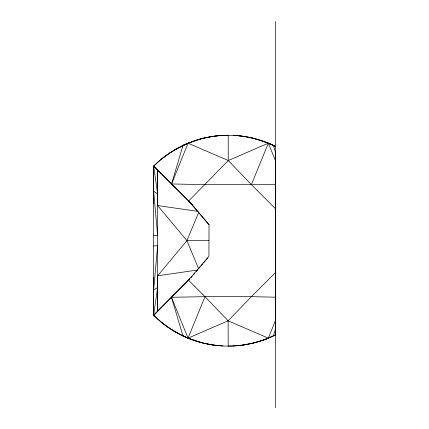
<?xml version="1.0" encoding="UTF-8"?>
<svg xmlns="http://www.w3.org/2000/svg" width="429" height="429" viewBox="0 0 429 429"><rect width="100%" height="100%" fill="white"/><g stroke="black" fill="none" stroke-linecap="round" stroke-linejoin="round"><path stroke-width="0.64" d="M233.312 345.967C245.324 345.361 257.218 342.707 268.345 338.149C257.931 342.476 245.2 345.463 233.424 345.962L233.312 345.967C205.7 347.415 177.756 337.409 157.352 318.747L153.646 315.213L157.641 287.43L153.646 290.079L157.641 245.694L153.646 245.978M275.364 320.753L268.345 338.149L228.11 320.801L204.992 296.675L188.476 280.158L208.928 256.317L209.02 224.909L188.701 200.954L228.271 160.537L268.345 143.189L275.364 146.418L272.983 145.233M190.111 338.974L188.036 338.149L204.992 296.675L251.389 296.675L275.364 297.184M275.364 208.639L251.389 184.663L268.345 143.189C257.223 138.61 245.324 135.966 233.312 135.366L222.957 135.371L212.452 136.422L202.681 138.374L197.126 139.924L187.795 143.286L178.384 147.748L169.53 153.067L161.245 159.229L169.938 152.794L183.392 145.233M189.688 278.968L157.641 311.218L157.641 275.783L186.926 240.669L198.799 212.135M191.034 277.542L192.326 276.035M193.618 274.533L194.905 273.026M196.198 271.525L197.49 270.018M198.348 269.015L200.07 267.01M200.928 266.007L202.649 264.001M203.512 262.998L205.234 260.993M206.092 259.99L207.813 257.985M157.352 318.747C166.377 326.903 176.802 333.494 188.036 338.149L228.11 320.801L251.389 296.675L275.364 272.699M157.438 318.822L153.646 315.213L189.752 278.888M157.352 162.591L161.411 159.089L153.641 166.12L153.646 315.213L189.639 279.22M174.512 294.24L171.471 297.276L182.974 335.907L185.607 337.108M153.641 203.566L153.636 166.13L157.416 162.527M161.245 159.229L165.589 155.84M165.315 156.049L173.895 150.3L185.601 144.224M270.779 337.108L275.364 334.926L275.364 329.284L273.407 335.902L268.345 338.149L275.359 334.92L275.332 152.729M186.706 143.747L182.979 145.431L171.584 183.95L174.619 186.99M188.985 142.803L182.979 145.431L190.106 142.364M267.396 338.535L263.567 339.983L266.275 338.974M264.001 339.827L254.29 342.814L243.565 344.964M223.064 135.366L217.943 135.741C207.679 136.76 197.576 139.286 188.036 143.189L171.584 183.95L204.992 184.663L251.389 184.663L275.364 184.234M212.816 136.368L202.681 138.374L188.036 143.189L228.271 160.537L251.389 184.663M157.641 275.783L197.737 269.997M212.452 136.422L217.943 135.741M243.929 344.911L238.674 345.57M222.957 135.371L228.19 135.242L228.271 160.537M233.424 345.962L228.207 346.096L228.11 320.801M204.992 296.675L171.471 297.276L188.036 338.149C197.581 342.052 207.679 344.562 217.943 345.592L212.473 344.916M157.641 311.218L157.641 170.12L157.636 205.555L186.926 240.669L208.891 240.669M223.075 345.967L217.728 345.576M153.646 235.237L157.641 235.526L153.641 191.221L157.641 193.87L153.641 166.12L190.814 203.083L209.191 224.748M233.312 135.366C247.887 136.116 262.328 139.833 275.364 146.418M238.653 135.762L243.908 136.422M157.636 205.555L197.737 211.341M243.559 136.368L253.695 138.374L268.345 143.189L275.364 160.51M212.816 344.964L202.686 342.959L188.036 338.149M266.27 142.358L273.402 145.431L275.364 152.016M188.991 338.535L182.974 335.907L186.712 337.591M269.669 143.747L273.402 145.431L270.774 144.224M183.398 336.105L174.421 331.349L165.315 325.289M165.605 325.509L161.427 322.259M153.641 166.12L192.46 204.944M188.701 200.954L190.814 203.083M186.926 240.669L198.547 268.597M275.359 310.221L275.364 315.985M153.646 277.772L153.652 315.224M275.364 21.45L275.364 407.55"/></g></svg>
